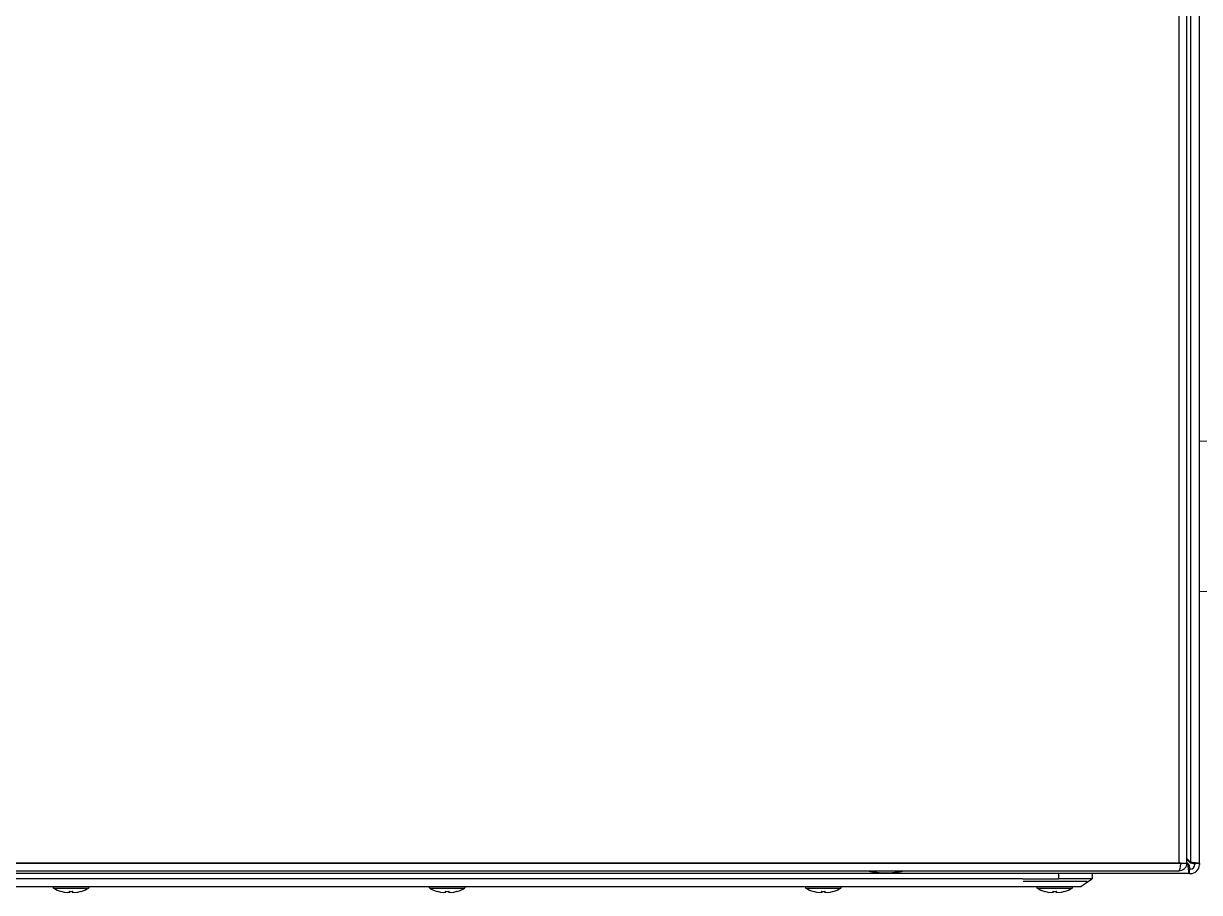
# Model space of a CAD drawing. Header units: millimetres. Extents: x 0 to 53000, y -591 to 24400.
# Drawn here: x 14258 to 14570.6, y 12103.4 to 12334.5 of the extents above; entities that cross this region are included whole.
import ezdxf

# ---------------------------------------------------------------- set-up
doc = ezdxf.new("R2010")
doc.units = ezdxf.units.MM
doc.layers.add('Основная', color=7, linetype='Continuous', lineweight=30)
doc.layers.add('Привязки', color=2, linetype='Continuous', lineweight=0, plot=False, transparency=0.8)

msp = doc.modelspace()

# ---------------------------------------------------------------- linework, layer by layer
at = {"layer": 'Основная'}
for p, q in [((14567.2175, 12111.19714), (14567.2175, 12906.09714)), ((13970.2175, 12111.19714), (14567.2175, 12111.19714))]:
    msp.add_line(p, q, dxfattribs=at)
at = {"layer": 'Основная', "linetype": 'Continuous'}
for p, q in [((14570.59023, 12111.09712), (14570.59023, 12905.69713)), ((14565.11751, 12903.99712), (14565.11751, 12111.19714)), ((14567.2175, 12111.19714), (14567.2175, 12903.99712)), ((14568.19022, 12905.36073), (14568.19022, 12111.43353)), ((14568.19022, 12111.43353), (14567.2175, 12112.40625)), ((14567.2175, 12112.15874), (14568.19022, 12111.18603)), ((14565.11751, 12111.19714), (13972.31752, 12111.19714)), ((13972.31752, 12109.09712), (14565.11751, 12109.09712)), ((14567.89023, 12108.39712), (13974.29023, 12108.39712)), ((14533.09021, 12108.39712), (14533.09021, 12106.99713)), ((14542.09021, 12108.39712), (14542.09021, 12106.99713)), ((14565.71752, 12111.19714), (14565.11751, 12111.19714)), ((14565.71752, 12111.19714), (14567.2175, 12111.19714)), ((14567.55382, 12110.79713), (14567.14273, 12110.79713)), ((14567.15382, 12111.19714), (14567.55382, 12110.79713)), ((14567.2175, 12111.38093), (14567.8013, 12110.79713)), ((14567.55382, 12110.79713), (14567.8013, 12110.79713)), ((14567.89023, 12109.59714), (14567.89023, 12108.39712)), ((14568.19022, 12109.59714), (14567.89023, 12109.59714)), ((14567.89023, 12108.39712), (14568.19022, 12108.39712)), ((14568.19022, 12111.18603), (14568.19022, 12111.43353)), ((14570.59023, 12111.09712), (14569.39021, 12111.09712)), ((14569.39021, 12111.09712), (14569.39021, 12110.79713)), ((14570.59023, 12111.09712), (14570.59023, 12110.79713)), ((14523.59021, 12106.99713), (14017.59023, 12106.99713)), ((14523.59021, 12106.99713), (14533.09021, 12106.99713)), ((14523.74021, 12106.39712), (14540.74023, 12106.39712)), ((14542.09021, 12106.99713), (14533.09021, 12106.99713)), ((14019.59023, 12104.99713), (14521.59021, 12104.99713)), ((14265.96853, 12104.48965), (14275.21191, 12104.48965)), ((14267.9315, 12103.68243), (14268.79346, 12103.46731)), ((14268.79346, 12103.46731), (14269.70945, 12103.37165)), ((14269.70945, 12103.37165), (14270.24991, 12103.46731)), ((14270.10058, 12103.68243), (14270.59022, 12103.66967)), ((14270.24991, 12103.46731), (14270.10058, 12103.68243)), ((14270.27325, 12103.67793), (14270.24991, 12103.46731)), ((14270.59022, 12103.66967), (14271.07986, 12103.68243)), ((14270.90719, 12103.67793), (14270.93053, 12103.46731)), ((14271.07986, 12103.68243), (14270.93053, 12103.46731)), ((14270.93053, 12103.46731), (14271.47099, 12103.37165)), ((14271.47099, 12103.37165), (14272.38698, 12103.46731)), ((14272.38698, 12103.46731), (14273.24894, 12103.68243)), ((14365.96853, 12104.48965), (14375.21191, 12104.48965)), ((14367.9315, 12103.68243), (14368.79346, 12103.46731)), ((14368.79346, 12103.46731), (14369.70945, 12103.37165)), ((14369.70945, 12103.37165), (14370.24991, 12103.46731)), ((14370.10058, 12103.68243), (14370.59022, 12103.66967)), ((14370.24991, 12103.46731), (14370.10058, 12103.68243)), ((14370.27325, 12103.67793), (14370.24991, 12103.46731)), ((14370.59022, 12103.66967), (14371.07987, 12103.68243)), ((14370.90718, 12103.67793), (14370.93053, 12103.46731)), ((14371.07987, 12103.68243), (14370.93053, 12103.46731)), ((14370.93053, 12103.46731), (14371.47098, 12103.37165)), ((14371.47098, 12103.37165), (14372.38698, 12103.46731)), ((14372.38698, 12103.46731), (14373.24894, 12103.68243)), ((14465.96854, 12104.48965), (14475.21191, 12104.48965)), ((14467.9315, 12103.68243), (14468.79346, 12103.46731)), ((14468.79346, 12103.46731), (14469.70946, 12103.37165)), ((14469.70946, 12103.37165), (14470.24991, 12103.46731)), ((14470.10057, 12103.68243), (14470.59022, 12103.66967)), ((14470.24991, 12103.46731), (14470.10057, 12103.68243)), ((14470.27326, 12103.67793), (14470.24991, 12103.46731)), ((14470.59022, 12103.66967), (14471.07986, 12103.68243)), ((14470.90719, 12103.67793), (14470.93054, 12103.46731)), ((14471.07986, 12103.68243), (14470.93054, 12103.46731)), ((14470.93054, 12103.46731), (14471.47099, 12103.37165)), ((14471.47099, 12103.37165), (14472.38698, 12103.46731)), ((14472.38698, 12103.46731), (14473.24893, 12103.68243)), ((14527.46854, 12104.48965), (14536.71191, 12104.48965)), ((14529.4315, 12103.68243), (14530.29347, 12103.46731)), ((14530.29347, 12103.46731), (14531.20944, 12103.37165)), ((14531.20944, 12103.37165), (14531.74991, 12103.46731)), ((14531.74991, 12103.46731), (14531.60057, 12103.68243)), ((14531.60057, 12103.68243), (14532.09022, 12103.66967)), ((14531.77324, 12103.67793), (14531.74991, 12103.46731)), ((14532.09022, 12103.66967), (14532.57987, 12103.68243)), ((14532.4072, 12103.67793), (14532.43053, 12103.46731)), ((14532.57987, 12103.68243), (14532.43053, 12103.46731)), ((14532.43053, 12103.46731), (14532.971, 12103.37165)), ((14532.971, 12103.37165), (14533.88697, 12103.46731)), ((14533.88697, 12103.46731), (14534.74895, 12103.68243))]:
    msp.add_line(p, q, dxfattribs=at)
at = {"layer": 'Основная', "linetype": 'Continuous', "flags": 128}
msp.add_lwpolyline([(14539.09022, 12104.99713), (14540.59014, 12105.99708), (14542.09021, 12106.99713)], dxfattribs=at)
at = {"layer": 'Основная', "linetype": 'Continuous'}
for centre, radius, start, end in [((14487.51885, 12134.36321), 25.76608, 258.6941478, 269.3298889), ((14486.91617, 12134.36321), 25.76608, 270.6701111, 281.3058522), ((14568.19022, 12110.79713), 1.2, 270, 0), ((14568.19022, 12110.79713), 2.4, 270, 0), ((14266.12471, 12104.77012), 0.32103, 135, 240.8896328), ((14270.59022, 12112.78964), 9.5, 240.8896328, 253.7275241), ((14270.59022, 12112.78964), 9.5, 286.2611128, 299.1103672), ((14275.05573, 12104.77012), 0.32103, 299.1103672, 45), ((14366.12471, 12104.77012), 0.32103, 135, 240.8896328), ((14370.59022, 12112.78964), 9.5, 240.8896328, 253.7275241), ((14370.59022, 12112.78964), 9.5, 286.2611128, 299.1103672), ((14375.05573, 12104.77012), 0.32103, 299.1103672, 45), ((14466.12471, 12104.77012), 0.32103, 135, 240.8896328), ((14470.59022, 12112.78964), 9.5, 240.8896328, 253.7275241), ((14470.59022, 12112.78964), 9.5, 286.2611128, 299.1103672), ((14475.05573, 12104.77012), 0.32103, 299.1103672, 45), ((14527.62471, 12104.77012), 0.32103, 135, 240.8896328), ((14532.09022, 12112.78964), 9.5, 240.8896328, 253.7275241), ((14532.09022, 12112.78964), 9.5, 286.2611128, 299.1103672), ((14536.55573, 12104.77012), 0.32103, 299.1103672, 45)]:
    msp.add_arc(centre, radius, start, end, dxfattribs=at)
for points, knots in [([(14565.11751, 12109.09712), (14565.16458, 12109.12492), (14565.25536, 12109.17854), (14565.38966, 12109.57977), (14565.52065, 12110.14064), (14565.63014, 12110.71698), (14565.69558, 12111.07657), (14565.71752, 12111.19714)], [0, 0, 0, 0, 0.235056864, 0.453338999, 0.671614865, 0.889888144, 1, 1, 1, 1]), ([(14567.2175, 12111.19714), (14567.1897, 12110.93847), (14567.13607, 12110.43957), (14566.7349, 12109.79657), (14566.17401, 12109.33565), (14565.59766, 12109.12211), (14565.23808, 12109.1034), (14565.11751, 12109.09712)], [0, 0, 0, 0, 0.235057603, 0.4533404678, 0.6716162172, 0.8898969721, 1, 1, 1, 1]), ([(14567.89023, 12108.39712), (14567.8622, 12108.4332), (14567.80613, 12108.50535), (14567.72203, 12109.06035), (14567.63792, 12109.85366), (14567.58186, 12110.48264), (14567.55382, 12110.79713)], [0, 0, 0, 0, 0.249997807, 0.499998065, 0.749998323, 1, 1, 1, 1]), ([(14567.8013, 12110.79713), (14567.82954, 12110.63989), (14567.88603, 12110.3254), (14567.97076, 12109.92874), (14568.05548, 12109.65126), (14568.11197, 12109.61518), (14568.14021, 12109.59714)], [0, 0, 0, 0, 0.250003652, 0.500005918, 0.750003904, 1, 1, 1, 1]), ([(14568.19022, 12111.43353), (14568.50471, 12111.4055), (14569.1337, 12111.34943), (14569.927, 12111.26533), (14570.48201, 12111.18123), (14570.55416, 12111.12516), (14570.59023, 12111.09712)], [0, 0, 0, 0, 0.250001677, 0.500001935, 0.750002193, 1, 1, 1, 1]), ([(14569.39021, 12110.84714), (14569.37217, 12110.87538), (14569.33609, 12110.93187), (14569.05862, 12111.01661), (14568.66195, 12111.10129), (14568.34747, 12111.15778), (14568.19022, 12111.18603)], [0, 0, 0, 0, 0.249996792, 0.499995476, 0.749995651, 1, 1, 1, 1]), ([(14521.59021, 12104.99713), (14522.57513, 12104.99713), (14524.545, 12104.99713), (14527.4178, 12104.99713), (14530.12131, 12104.99713), (14532.58551, 12104.99713), (14534.72917, 12104.99713), (14536.50909, 12104.99713), (14537.84767, 12104.99713), (14538.8667, 12104.99713), (14539.00937, 12104.99713), (14539.09022, 12104.99713)], [0, 0, 0, 0, 0.107525351, 0.215054513, 0.322593349, 0.430138956, 0.53748155, 0.644827243, 0.752206169, 0.859586055, 1, 1, 1, 1])]:
    msp.add_open_spline(points, degree=3, knots=knots, dxfattribs=at)
at = {"layer": 'Привязки'}
for p, q in [((17145.48807, 12223.39713), (14570.59023, 12223.39713)), ((17145.48807, 12183.39713), (14570.59023, 12183.39713))]:
    msp.add_line(p, q, dxfattribs=at)

doc.saveas('drawing.dxf')
